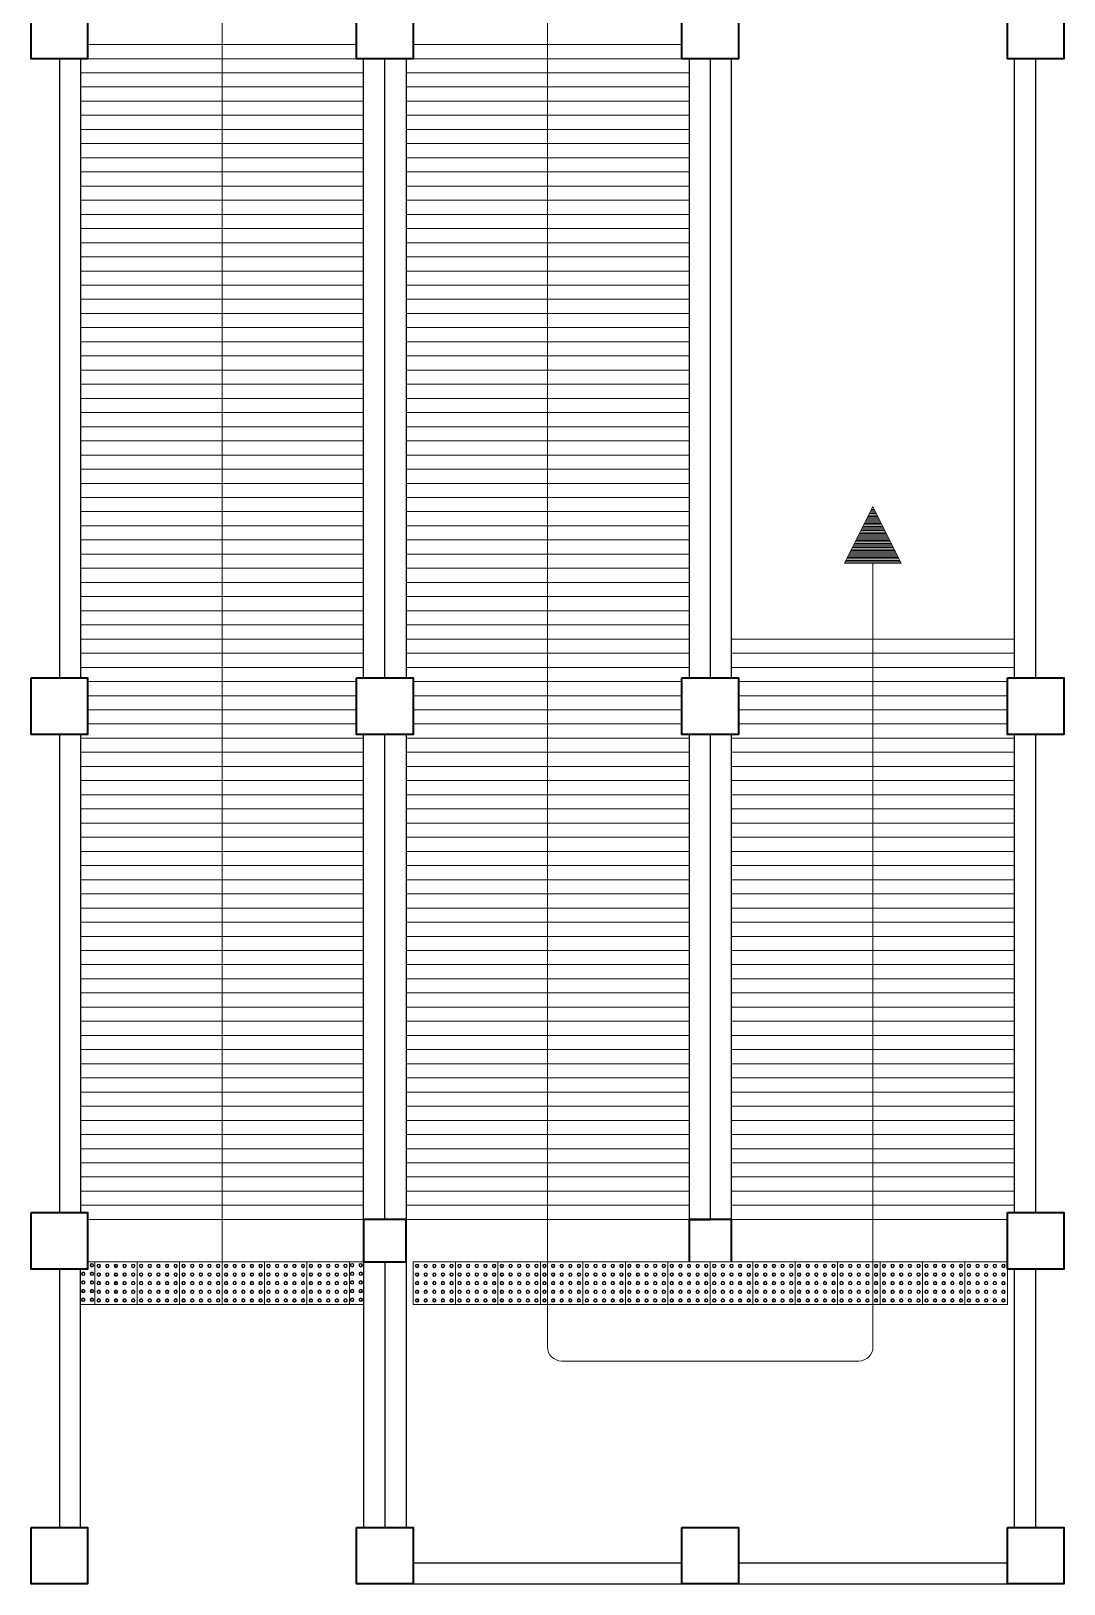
# Model space of a CAD drawing. Header units: millimetres. Extents: x 5 to 430, y 3 to 339.
# Drawn here: x 5.17 to 12.47, y 155.15 to 166.12 of the extents above; entities that cross this region are included whole.
import ezdxf

# ---------------------------------------------------------------- set-up
doc = ezdxf.new("R2010")
doc.units = ezdxf.units.MM
doc.header["$MEASUREMENT"] = 0

msp = doc.modelspace()

# ---------------------------------------------------------------- linework, layer by layer
at = {"color": 8, "lineweight": 9}
for p, q in [((6.52, 157.722), (6.52, 170.622)), ((8.82, 169.722), (8.82, 156.822)), ((5.57, 166.022), (7.47, 166.022)), ((7.87, 166.022), (9.77, 166.022)), ((5.52, 165.922), (7.52, 165.922)), ((7.82, 165.922), (9.82, 165.922)), ((5.52, 165.822), (7.52, 165.822)), ((7.82, 165.822), (9.82, 165.822)), ((5.52, 165.722), (7.52, 165.722)), ((7.82, 165.722), (9.82, 165.722)), ((5.52, 165.622), (7.52, 165.622)), ((7.82, 165.622), (9.82, 165.622)), ((5.52, 165.522), (7.52, 165.522)), ((7.82, 165.522), (9.82, 165.522)), ((5.52, 165.422), (7.52, 165.422)), ((5.52, 165.322), (7.52, 165.322)), ((7.82, 165.422), (9.82, 165.422)), ((7.82, 165.322), (9.82, 165.322)), ((5.52, 165.222), (7.52, 165.222)), ((7.82, 165.222), (9.82, 165.222)), ((5.52, 165.122), (7.52, 165.122)), ((7.82, 165.122), (9.82, 165.122)), ((5.52, 165.022), (7.52, 165.022)), ((7.82, 165.022), (9.82, 165.022)), ((5.52, 164.922), (7.52, 164.922)), ((7.82, 164.922), (9.82, 164.922)), ((5.52, 164.822), (7.52, 164.822)), ((7.82, 164.822), (9.82, 164.822)), ((5.52, 164.722), (7.52, 164.722)), ((7.82, 164.722), (9.82, 164.722)), ((5.52, 164.622), (7.52, 164.622)), ((7.82, 164.622), (9.82, 164.622)), ((5.52, 164.522), (7.52, 164.522)), ((7.82, 164.522), (9.82, 164.522)), ((5.52, 164.422), (7.52, 164.422)), ((7.82, 164.422), (9.82, 164.422)), ((5.52, 164.322), (7.52, 164.322)), ((5.52, 164.222), (7.52, 164.222)), ((7.82, 164.322), (9.82, 164.322)), ((7.82, 164.222), (9.82, 164.222)), ((5.52, 164.122), (7.52, 164.122)), ((7.82, 164.122), (9.82, 164.122)), ((5.52, 164.022), (7.52, 164.022)), ((7.82, 164.022), (9.82, 164.022)), ((5.52, 163.922), (7.52, 163.922)), ((7.82, 163.922), (9.82, 163.922)), ((5.52, 163.822), (7.52, 163.822)), ((7.82, 163.822), (9.82, 163.822)), ((5.52, 163.722), (7.52, 163.722)), ((7.82, 163.722), (9.82, 163.722)), ((5.52, 163.622), (7.52, 163.622)), ((7.82, 163.622), (9.82, 163.622)), ((5.52, 163.522), (7.52, 163.522)), ((7.82, 163.522), (9.82, 163.522)), ((5.52, 163.422), (7.52, 163.422)), ((7.82, 163.422), (9.82, 163.422)), ((5.52, 163.322), (7.52, 163.322)), ((7.82, 163.322), (9.82, 163.322)), ((5.52, 163.222), (7.52, 163.222)), ((5.52, 163.122), (7.52, 163.122)), ((7.82, 163.222), (9.82, 163.222)), ((7.82, 163.122), (9.82, 163.122)), ((5.52, 163.022), (7.52, 163.022)), ((7.82, 163.022), (9.82, 163.022)), ((5.52, 162.922), (7.52, 162.922)), ((7.82, 162.922), (9.82, 162.922)), ((5.52, 162.822), (7.52, 162.822)), ((7.82, 162.822), (9.82, 162.822)), ((5.52, 162.722), (7.52, 162.722)), ((7.82, 162.722), (9.82, 162.722)), ((11.12, 162.758), (10.92, 162.358)), ((11.085, 162.688), (11.12, 162.688)), ((11.09, 162.698), (11.12, 162.698)), ((11.095, 162.708), (11.12, 162.708)), ((11.1, 162.718), (11.12, 162.718)), ((11.105, 162.728), (11.12, 162.728)), ((11.11, 162.738), (11.12, 162.738)), ((11.115, 162.748), (11.12, 162.748)), ((11.12, 162.758), (11.32, 162.358)), ((11.12, 162.748), (11.125, 162.748)), ((11.12, 162.738), (11.13, 162.738)), ((11.12, 162.728), (11.135, 162.728)), ((11.12, 162.718), (11.14, 162.718)), ((11.12, 162.708), (11.145, 162.708)), ((11.12, 162.698), (11.15, 162.698)), ((11.12, 162.688), (11.155, 162.688)), ((5.52, 162.622), (7.52, 162.622)), ((7.82, 162.622), (9.82, 162.622)), ((11.03, 162.578), (11.12, 162.578)), ((11.035, 162.588), (11.12, 162.588)), ((11.04, 162.598), (11.12, 162.598)), ((11.045, 162.608), (11.12, 162.608)), ((11.05, 162.618), (11.12, 162.618)), ((11.055, 162.628), (11.12, 162.628)), ((11.06, 162.638), (11.12, 162.638)), ((11.065, 162.648), (11.12, 162.648)), ((11.07, 162.658), (11.12, 162.658)), ((11.075, 162.668), (11.12, 162.668)), ((11.08, 162.678), (11.12, 162.678)), ((11.12, 162.678), (11.16, 162.678)), ((11.12, 162.668), (11.165, 162.668)), ((11.12, 162.658), (11.17, 162.658)), ((11.12, 162.648), (11.175, 162.648)), ((11.12, 162.638), (11.18, 162.638)), ((11.12, 162.628), (11.185, 162.628)), ((11.12, 162.618), (11.19, 162.618)), ((11.12, 162.608), (11.195, 162.608)), ((11.12, 162.598), (11.2, 162.598)), ((11.12, 162.588), (11.205, 162.588)), ((11.12, 162.578), (11.21, 162.578)), ((5.52, 162.522), (7.52, 162.522)), ((7.82, 162.522), (9.82, 162.522)), ((10.975, 162.468), (11.12, 162.468)), ((10.98, 162.478), (11.12, 162.478)), ((10.985, 162.488), (11.12, 162.488)), ((10.99, 162.498), (11.12, 162.498)), ((10.995, 162.508), (11.12, 162.508)), ((11, 162.518), (11.12, 162.518)), ((11.005, 162.528), (11.12, 162.528)), ((11.01, 162.538), (11.12, 162.538)), ((11.015, 162.548), (11.12, 162.548)), ((11.02, 162.558), (11.12, 162.558)), ((11.025, 162.568), (11.12, 162.568)), ((11.12, 162.568), (11.215, 162.568)), ((11.12, 162.558), (11.22, 162.558)), ((11.12, 162.548), (11.225, 162.548)), ((11.12, 162.538), (11.23, 162.538)), ((11.12, 162.528), (11.235, 162.528)), ((11.12, 162.518), (11.24, 162.518)), ((11.12, 162.508), (11.245, 162.508)), ((11.12, 162.498), (11.25, 162.498)), ((11.12, 162.488), (11.255, 162.488)), ((11.12, 162.478), (11.26, 162.478)), ((11.12, 162.468), (11.265, 162.468)), ((5.52, 162.422), (7.52, 162.422)), ((7.82, 162.422), (9.82, 162.422)), ((11.12, 162.358), (10.92, 162.358)), ((11.12, 162.368), (10.925, 162.368)), ((11.12, 162.378), (10.93, 162.378)), ((10.935, 162.388), (11.12, 162.388)), ((10.94, 162.398), (11.12, 162.398)), ((10.945, 162.408), (11.12, 162.408)), ((10.95, 162.418), (11.12, 162.418)), ((10.955, 162.428), (11.12, 162.428)), ((10.96, 162.438), (11.12, 162.438)), ((10.965, 162.448), (11.12, 162.448)), ((10.965, 162.448), (11.12, 162.448)), ((10.97, 162.458), (11.12, 162.458)), ((11.12, 162.458), (11.27, 162.458)), ((11.12, 162.448), (11.275, 162.448)), ((11.12, 162.448), (11.275, 162.448)), ((11.12, 162.438), (11.28, 162.438)), ((11.12, 162.428), (11.285, 162.428)), ((11.12, 162.418), (11.29, 162.418)), ((11.12, 162.408), (11.295, 162.408)), ((11.12, 162.398), (11.3, 162.398)), ((11.12, 162.388), (11.305, 162.388)), ((11.12, 162.378), (11.31, 162.378)), ((11.12, 162.368), (11.315, 162.368)), ((11.12, 157.722), (11.12, 162.358)), ((11.12, 162.358), (11.32, 162.358)), ((5.52, 162.322), (7.52, 162.322)), ((7.82, 162.322), (9.82, 162.322)), ((5.52, 162.222), (7.52, 162.222)), ((7.82, 162.222), (9.82, 162.222)), ((5.52, 162.122), (7.52, 162.122)), ((7.82, 162.122), (9.82, 162.122)), ((5.52, 162.022), (7.52, 162.022)), ((5.52, 161.922), (7.52, 161.922)), ((7.82, 162.022), (9.82, 162.022)), ((7.82, 161.922), (9.82, 161.922)), ((5.52, 161.822), (7.52, 161.822)), ((7.82, 161.822), (9.82, 161.822)), ((10.12, 161.822), (12.12, 161.822)), ((5.52, 161.722), (7.52, 161.722)), ((7.82, 161.722), (9.82, 161.722)), ((10.12, 161.722), (12.12, 161.722)), ((5.52, 161.622), (7.52, 161.622)), ((7.82, 161.622), (9.82, 161.622)), ((10.12, 161.622), (12.12, 161.622)), ((5.57, 161.522), (7.47, 161.522)), ((7.87, 161.522), (9.77, 161.522)), ((10.17, 161.522), (12.07, 161.522)), ((5.57, 161.422), (7.47, 161.422)), ((7.87, 161.422), (9.77, 161.422)), ((10.17, 161.422), (12.07, 161.422)), ((5.57, 161.322), (7.47, 161.322)), ((7.87, 161.322), (9.77, 161.322)), ((10.17, 161.322), (12.07, 161.322)), ((5.57, 161.222), (7.47, 161.222)), ((7.87, 161.222), (9.77, 161.222)), ((10.17, 161.222), (12.07, 161.222)), ((5.52, 161.122), (7.52, 161.122)), ((7.82, 161.122), (9.82, 161.122)), ((10.12, 161.122), (12.12, 161.122)), ((5.52, 161.022), (7.52, 161.022)), ((7.82, 161.022), (9.82, 161.022)), ((10.12, 161.022), (12.12, 161.022)), ((5.52, 160.922), (7.52, 160.922)), ((5.52, 160.822), (7.52, 160.822)), ((7.82, 160.922), (9.82, 160.922)), ((7.82, 160.822), (9.82, 160.822)), ((10.12, 160.922), (12.12, 160.922)), ((10.12, 160.822), (12.12, 160.822)), ((5.52, 160.722), (7.52, 160.722)), ((7.82, 160.722), (9.82, 160.722)), ((10.12, 160.722), (12.12, 160.722)), ((5.52, 160.622), (7.52, 160.622)), ((7.82, 160.622), (9.82, 160.622)), ((10.12, 160.622), (12.12, 160.622)), ((5.52, 160.522), (7.52, 160.522)), ((7.82, 160.522), (9.82, 160.522)), ((10.12, 160.522), (12.12, 160.522)), ((5.52, 160.422), (7.52, 160.422)), ((7.82, 160.422), (9.82, 160.422)), ((10.12, 160.422), (12.12, 160.422)), ((5.52, 160.322), (7.52, 160.322)), ((7.82, 160.322), (9.82, 160.322)), ((10.12, 160.322), (12.12, 160.322)), ((5.52, 160.222), (7.52, 160.222)), ((7.82, 160.222), (9.82, 160.222)), ((10.12, 160.222), (12.12, 160.222)), ((5.52, 160.122), (7.52, 160.122)), ((7.82, 160.122), (9.82, 160.122)), ((10.12, 160.122), (12.12, 160.122)), ((5.52, 160.022), (7.52, 160.022)), ((7.82, 160.022), (9.82, 160.022)), ((10.12, 160.022), (12.12, 160.022)), ((5.52, 159.922), (7.52, 159.922)), ((7.82, 159.922), (9.82, 159.922)), ((10.12, 159.922), (12.12, 159.922)), ((5.52, 159.822), (7.52, 159.822)), ((5.52, 159.722), (7.52, 159.722)), ((7.82, 159.822), (9.82, 159.822)), ((7.82, 159.722), (9.82, 159.722)), ((10.12, 159.822), (12.12, 159.822)), ((10.12, 159.722), (12.12, 159.722)), ((5.52, 159.622), (7.52, 159.622)), ((7.82, 159.622), (9.82, 159.622)), ((10.12, 159.622), (12.12, 159.622)), ((5.52, 159.522), (7.52, 159.522)), ((7.82, 159.522), (9.82, 159.522)), ((10.12, 159.522), (12.12, 159.522)), ((5.52, 159.422), (7.52, 159.422)), ((7.82, 159.422), (9.82, 159.422)), ((10.12, 159.422), (12.12, 159.422)), ((5.52, 159.322), (7.52, 159.322)), ((7.82, 159.322), (9.82, 159.322)), ((10.12, 159.322), (12.12, 159.322)), ((5.52, 159.222), (7.52, 159.222)), ((7.82, 159.222), (9.82, 159.222)), ((10.12, 159.222), (12.12, 159.222)), ((5.52, 159.122), (7.52, 159.122)), ((7.82, 159.122), (9.82, 159.122)), ((10.12, 159.122), (12.12, 159.122)), ((5.52, 159.022), (7.52, 159.022)), ((7.82, 159.022), (9.82, 159.022)), ((10.12, 159.022), (12.12, 159.022)), ((5.52, 158.922), (7.52, 158.922)), ((7.82, 158.922), (9.82, 158.922)), ((10.12, 158.922), (12.12, 158.922)), ((5.52, 158.822), (7.52, 158.822)), ((7.82, 158.822), (9.82, 158.822)), ((10.12, 158.822), (12.12, 158.822)), ((5.52, 158.722), (7.52, 158.722)), ((7.82, 158.722), (9.82, 158.722)), ((10.12, 158.722), (12.12, 158.722)), ((5.52, 158.622), (7.52, 158.622)), ((5.52, 158.522), (7.52, 158.522)), ((7.82, 158.622), (9.82, 158.622)), ((7.82, 158.522), (9.82, 158.522)), ((10.12, 158.622), (12.12, 158.622)), ((10.12, 158.522), (12.12, 158.522)), ((5.52, 158.422), (7.52, 158.422)), ((7.82, 158.422), (9.82, 158.422)), ((10.12, 158.422), (12.12, 158.422)), ((5.52, 158.322), (7.52, 158.322)), ((7.82, 158.322), (9.82, 158.322)), ((10.12, 158.322), (12.12, 158.322)), ((5.52, 158.222), (7.52, 158.222)), ((7.82, 158.222), (9.82, 158.222)), ((10.12, 158.222), (12.12, 158.222)), ((5.52, 158.122), (7.52, 158.122)), ((7.82, 158.122), (9.82, 158.122)), ((10.12, 158.122), (12.12, 158.122)), ((5.52, 158.022), (7.52, 158.022)), ((7.82, 158.022), (9.82, 158.022)), ((10.12, 158.022), (12.12, 158.022)), ((5.52, 157.922), (7.52, 157.922)), ((7.82, 157.922), (9.82, 157.922)), ((10.12, 157.922), (12.12, 157.922)), ((5.52, 157.822), (7.52, 157.822)), ((7.82, 157.822), (9.82, 157.822)), ((10.12, 157.822), (12.12, 157.822)), ((5.57, 157.722), (7.52, 157.722)), ((6.52, 157.722), (6.52, 157.422)), ((7.82, 157.722), (9.82, 157.722)), ((10.12, 157.722), (12.07, 157.722)), ((11.12, 156.822), (11.12, 157.722)), ((5.62, 157.422), (5.57, 157.422)), ((5.92, 157.422), (5.62, 157.422)), ((5.62, 157.422), (5.62, 157.122)), ((5.92, 157.122), (5.92, 157.422)), ((6.22, 157.422), (5.92, 157.422)), ((6.22, 157.122), (6.22, 157.422)), ((6.52, 157.422), (6.22, 157.422)), ((6.52, 157.122), (6.52, 157.422)), ((6.82, 157.422), (6.52, 157.422)), ((6.82, 157.122), (6.82, 157.422)), ((7.12, 157.422), (6.82, 157.422)), ((7.12, 157.122), (7.12, 157.422)), ((7.42, 157.422), (7.12, 157.422)), ((7.42, 157.122), (7.42, 157.422)), ((7.42, 157.422), (7.52, 157.422)), ((8.17, 157.422), (7.87, 157.422)), ((7.87, 157.422), (7.87, 157.122)), ((8.47, 157.422), (8.17, 157.422)), ((8.17, 157.422), (8.17, 157.122)), ((8.77, 157.422), (8.47, 157.422)), ((8.47, 157.422), (8.47, 157.122)), ((9.07, 157.422), (8.77, 157.422)), ((8.77, 157.422), (8.77, 157.122)), ((9.37, 157.422), (9.07, 157.422)), ((9.07, 157.422), (9.07, 157.122)), ((9.67, 157.422), (9.37, 157.422)), ((9.37, 157.422), (9.37, 157.122)), ((9.97, 157.422), (9.67, 157.422)), ((9.67, 157.422), (9.67, 157.122)), ((9.82, 157.422), (10.12, 157.422)), ((9.82, 157.422), (10.12, 157.422)), ((9.82, 157.422), (10.12, 157.422)), ((10.27, 157.422), (9.97, 157.422)), ((9.97, 157.422), (9.97, 157.122)), ((10.57, 157.422), (10.27, 157.422)), ((10.27, 157.422), (10.27, 157.122)), ((10.57, 157.122), (10.57, 157.422)), ((10.87, 157.422), (10.57, 157.422)), ((10.87, 157.122), (10.87, 157.422)), ((11.17, 157.422), (10.87, 157.422)), ((11.17, 157.122), (11.17, 157.422)), ((11.47, 157.422), (11.17, 157.422)), ((11.47, 157.122), (11.47, 157.422)), ((11.77, 157.422), (11.47, 157.422)), ((11.77, 157.122), (11.77, 157.422)), ((12.07, 157.422), (11.77, 157.422)), ((12.07, 157.122), (12.07, 157.422)), ((5.62, 157.122), (5.52, 157.122)), ((5.62, 157.122), (5.92, 157.122)), ((5.92, 157.122), (6.22, 157.122)), ((6.22, 157.122), (6.52, 157.122)), ((6.52, 157.122), (6.82, 157.122)), ((6.82, 157.122), (7.12, 157.122)), ((7.12, 157.122), (7.42, 157.122)), ((7.42, 157.122), (7.52, 157.122)), ((7.87, 157.122), (8.17, 157.122)), ((8.17, 157.122), (8.47, 157.122)), ((8.47, 157.122), (8.77, 157.122)), ((8.77, 157.122), (9.07, 157.122)), ((9.07, 157.122), (9.37, 157.122)), ((9.37, 157.122), (9.67, 157.122)), ((9.67, 157.122), (9.97, 157.122)), ((9.97, 157.122), (10.27, 157.122)), ((10.27, 157.122), (10.57, 157.122)), ((10.57, 157.122), (10.87, 157.122)), ((10.87, 157.122), (11.17, 157.122)), ((11.17, 157.122), (11.47, 157.122)), ((11.47, 157.122), (11.77, 157.122)), ((11.77, 157.122), (12.07, 157.122)), ((8.92, 156.722), (11.02, 156.722))]:
    msp.add_line(p, q, dxfattribs=at)
at = {"color": 8, "lineweight": 25}
for p, q in [((5.37, 165.922), (5.37, 161.547)), ((5.52, 165.922), (5.52, 161.547)), ((7.52, 161.547), (7.52, 165.922)), ((7.67, 161.547), (7.67, 165.922)), ((7.82, 165.922), (7.82, 161.547)), ((9.82, 165.922), (9.82, 161.547)), ((9.97, 165.922), (9.97, 161.547)), ((10.12, 161.547), (10.12, 165.922)), ((12.12, 161.547), (12.12, 165.922)), ((12.27, 161.547), (12.27, 165.922)), ((5.37, 163.572), (5.37, 161.547)), ((9.97, 163.572), (9.97, 161.547)), ((5.37, 161.147), (5.37, 157.772)), ((5.52, 161.147), (5.52, 157.772)), ((7.52, 157.722), (7.52, 161.147)), ((7.67, 157.722), (7.67, 161.147)), ((7.82, 161.147), (7.82, 157.722)), ((9.82, 161.147), (9.82, 157.722)), ((9.97, 161.147), (9.97, 157.722)), ((10.12, 157.722), (10.12, 161.147)), ((12.12, 157.772), (12.12, 161.147)), ((12.27, 157.772), (12.27, 161.147)), ((7.52, 157.722), (7.52, 155.547)), ((7.82, 157.722), (7.82, 155.547)), ((7.67, 157.422), (7.67, 155.547)), ((5.37, 157.372), (5.37, 155.547)), ((5.52, 155.547), (5.52, 157.372)), ((12.12, 155.547), (12.12, 157.372)), ((12.27, 155.547), (12.27, 157.372)), ((7.87, 155.297), (9.77, 155.297)), ((10.17, 155.297), (12.07, 155.297)), ((7.87, 155.147), (12.07, 155.147))]:
    msp.add_line(p, q, dxfattribs=at)
at = {"color": 8, "lineweight": -2}
for p, q in [((7.67, 161.547), (7.67, 163.572)), ((12.27, 161.547), (12.27, 163.572))]:
    msp.add_line(p, q, dxfattribs=at)
at = {"color": 8, "lineweight": 35}
for p, q in [((7.82, 157.722), (7.52, 157.722)), ((7.52, 157.722), (7.52, 157.422)), ((7.52, 157.722), (7.52, 157.422)), ((7.82, 157.722), (7.52, 157.722)), ((7.52, 157.722), (7.52, 157.422)), ((7.82, 157.422), (7.82, 157.722)), ((7.82, 157.422), (7.82, 157.722)), ((7.82, 157.422), (7.82, 157.722)), ((10.12, 157.722), (9.82, 157.722)), ((9.82, 157.722), (9.82, 157.422)), ((9.82, 157.722), (9.97, 157.722)), ((9.82, 157.722), (9.82, 157.422)), ((10.12, 157.722), (9.82, 157.722)), ((9.82, 157.722), (9.82, 157.422)), ((10.12, 157.422), (10.12, 157.722)), ((10.12, 157.422), (10.12, 157.722)), ((10.12, 157.422), (10.12, 157.722)), ((7.52, 157.422), (7.82, 157.422)), ((7.52, 157.422), (7.82, 157.422))]:
    msp.add_line(p, q, dxfattribs=at)
for points in [[(5.17, 166.322), (5.57, 166.322), (5.57, 165.922), (5.17, 165.922)], [(7.47, 166.322), (7.87, 166.322), (7.87, 165.922), (7.47, 165.922)], [(9.77, 166.322), (10.17, 166.322), (10.17, 165.922), (9.77, 165.922)], [(12.07, 166.322), (12.47, 166.322), (12.47, 165.922), (12.07, 165.922)], [(5.17, 161.547), (5.57, 161.547), (5.57, 161.147), (5.17, 161.147)], [(7.47, 161.547), (7.87, 161.547), (7.87, 161.147), (7.47, 161.147)], [(9.77, 161.547), (10.17, 161.547), (10.17, 161.147), (9.77, 161.147)], [(12.07, 161.547), (12.47, 161.547), (12.47, 161.147), (12.07, 161.147)], [(5.17, 157.772), (5.57, 157.772), (5.57, 157.372), (5.17, 157.372)], [(12.07, 157.772), (12.47, 157.772), (12.47, 157.372), (12.07, 157.372)], [(5.17, 155.547), (5.57, 155.547), (5.57, 155.147), (5.17, 155.147)], [(7.47, 155.547), (7.87, 155.547), (7.87, 155.147), (7.47, 155.147)], [(9.77, 155.547), (10.17, 155.547), (10.17, 155.147), (9.77, 155.147)], [(12.07, 155.547), (12.47, 155.547), (12.47, 155.147), (12.07, 155.147)]]:
    msp.add_lwpolyline(points, close=True, dxfattribs=at)
at = {"color": 8, "lineweight": 9}
for centre, radius in [((5.539, 157.338), 0.013), ((5.539, 157.338), 0.009), ((5.6, 157.399), 0.013), ((5.6, 157.338), 0.013), ((5.6, 157.399), 0.009), ((5.6, 157.338), 0.009), ((5.648, 157.394), 0.013), ((5.648, 157.333), 0.013), ((5.648, 157.394), 0.009), ((5.648, 157.333), 0.009), ((5.709, 157.394), 0.013), ((5.709, 157.333), 0.013), ((5.709, 157.394), 0.009), ((5.709, 157.333), 0.009), ((5.77, 157.394), 0.013), ((5.77, 157.333), 0.013), ((5.831, 157.394), 0.013), ((5.831, 157.333), 0.013), ((5.831, 157.394), 0.009), ((5.831, 157.333), 0.009), ((5.892, 157.394), 0.013), ((5.892, 157.333), 0.013), ((5.892, 157.394), 0.009), ((5.892, 157.333), 0.009), ((5.948, 157.394), 0.013), ((5.948, 157.333), 0.013), ((5.948, 157.394), 0.009), ((5.948, 157.333), 0.009), ((6.009, 157.394), 0.013), ((6.009, 157.333), 0.013), ((6.009, 157.394), 0.009), ((6.009, 157.333), 0.009), ((6.07, 157.394), 0.013), ((6.07, 157.333), 0.013), ((6.07, 157.394), 0.009), ((6.07, 157.333), 0.009), ((6.131, 157.394), 0.013), ((6.131, 157.333), 0.013), ((6.131, 157.394), 0.009), ((6.131, 157.333), 0.009), ((6.192, 157.394), 0.013), ((6.192, 157.333), 0.013), ((6.192, 157.394), 0.009), ((6.192, 157.333), 0.009), ((6.248, 157.394), 0.013), ((6.248, 157.333), 0.013), ((6.248, 157.394), 0.009), ((6.248, 157.333), 0.009), ((6.309, 157.394), 0.013), ((6.309, 157.333), 0.013), ((6.309, 157.394), 0.009), ((6.309, 157.333), 0.009), ((6.37, 157.394), 0.013), ((6.37, 157.333), 0.013), ((6.37, 157.394), 0.009), ((6.37, 157.333), 0.009), ((6.431, 157.394), 0.013), ((6.431, 157.333), 0.013), ((6.431, 157.394), 0.009), ((6.431, 157.333), 0.009), ((6.492, 157.394), 0.013), ((6.492, 157.333), 0.013), ((6.492, 157.394), 0.009), ((6.492, 157.333), 0.009), ((6.548, 157.394), 0.013), ((6.548, 157.333), 0.013), ((6.548, 157.394), 0.009), ((6.548, 157.333), 0.009), ((6.609, 157.394), 0.013), ((6.609, 157.333), 0.013), ((6.609, 157.394), 0.009), ((6.609, 157.333), 0.009), ((6.67, 157.394), 0.013), ((6.67, 157.333), 0.013), ((6.67, 157.394), 0.009), ((6.67, 157.333), 0.009), ((6.731, 157.394), 0.013), ((6.731, 157.333), 0.013), ((6.731, 157.394), 0.009), ((6.731, 157.333), 0.009), ((6.792, 157.394), 0.013), ((6.792, 157.333), 0.013), ((6.792, 157.394), 0.009), ((6.792, 157.333), 0.009), ((6.848, 157.394), 0.013), ((6.848, 157.333), 0.013), ((6.848, 157.394), 0.009), ((6.848, 157.333), 0.009), ((6.909, 157.394), 0.013), ((6.909, 157.333), 0.013), ((6.909, 157.394), 0.009), ((6.909, 157.333), 0.009), ((6.97, 157.394), 0.013), ((6.97, 157.333), 0.013), ((6.97, 157.394), 0.009), ((6.97, 157.333), 0.009), ((7.031, 157.394), 0.013), ((7.031, 157.333), 0.013), ((7.031, 157.394), 0.009), ((7.031, 157.333), 0.009), ((7.092, 157.394), 0.013), ((7.092, 157.333), 0.013), ((7.092, 157.394), 0.009), ((7.092, 157.333), 0.009), ((7.148, 157.394), 0.013), ((7.148, 157.333), 0.013), ((7.148, 157.394), 0.009), ((7.148, 157.333), 0.009), ((7.209, 157.394), 0.013), ((7.209, 157.333), 0.013), ((7.209, 157.394), 0.009), ((7.209, 157.333), 0.009), ((7.27, 157.394), 0.013), ((7.27, 157.333), 0.013), ((7.27, 157.394), 0.009), ((7.27, 157.333), 0.009), ((7.331, 157.394), 0.013), ((7.331, 157.333), 0.013), ((7.331, 157.394), 0.009), ((7.331, 157.333), 0.009), ((7.392, 157.394), 0.013), ((7.392, 157.333), 0.013), ((7.392, 157.394), 0.009), ((7.392, 157.333), 0.009), ((7.439, 157.399), 0.013), ((7.439, 157.338), 0.013), ((7.439, 157.399), 0.009), ((7.439, 157.338), 0.009), ((7.5, 157.399), 0.013), ((7.5, 157.338), 0.013), ((7.5, 157.399), 0.009), ((7.5, 157.338), 0.009), ((7.898, 157.394), 0.013), ((7.898, 157.333), 0.013), ((7.898, 157.394), 0.009), ((7.898, 157.333), 0.009), ((7.959, 157.394), 0.013), ((7.959, 157.333), 0.013), ((7.959, 157.394), 0.009), ((7.959, 157.333), 0.009), ((8.02, 157.394), 0.013), ((8.02, 157.333), 0.013), ((8.02, 157.394), 0.009), ((8.02, 157.333), 0.009), ((8.081, 157.394), 0.013), ((8.081, 157.333), 0.013), ((8.081, 157.394), 0.009), ((8.081, 157.333), 0.009), ((8.142, 157.394), 0.013), ((8.142, 157.333), 0.013), ((8.142, 157.394), 0.009), ((8.142, 157.333), 0.009), ((8.198, 157.394), 0.013), ((8.198, 157.333), 0.013), ((8.198, 157.394), 0.009), ((8.198, 157.333), 0.009), ((8.259, 157.394), 0.013), ((8.259, 157.333), 0.013), ((8.259, 157.394), 0.009), ((8.259, 157.333), 0.009), ((8.32, 157.394), 0.013), ((8.32, 157.333), 0.013), ((8.32, 157.394), 0.009), ((8.32, 157.333), 0.009), ((8.381, 157.394), 0.013), ((8.381, 157.333), 0.013), ((8.381, 157.394), 0.009), ((8.381, 157.333), 0.009), ((8.442, 157.394), 0.013), ((8.442, 157.333), 0.013), ((8.442, 157.394), 0.009), ((8.442, 157.333), 0.009), ((8.498, 157.394), 0.013), ((8.498, 157.333), 0.013), ((8.498, 157.394), 0.009), ((8.498, 157.333), 0.009), ((8.559, 157.394), 0.013), ((8.559, 157.333), 0.013), ((8.559, 157.394), 0.009), ((8.559, 157.333), 0.009), ((8.62, 157.394), 0.013), ((8.62, 157.333), 0.013), ((8.62, 157.394), 0.009), ((8.62, 157.333), 0.009), ((8.681, 157.394), 0.013), ((8.681, 157.333), 0.013), ((8.681, 157.394), 0.009), ((8.681, 157.333), 0.009), ((8.742, 157.394), 0.013), ((8.742, 157.333), 0.013), ((8.742, 157.394), 0.009), ((8.742, 157.333), 0.009), ((8.798, 157.394), 0.013), ((8.798, 157.333), 0.013), ((8.798, 157.394), 0.009), ((8.798, 157.333), 0.009), ((8.859, 157.394), 0.013), ((8.859, 157.333), 0.013), ((8.859, 157.394), 0.009), ((8.859, 157.333), 0.009), ((8.92, 157.394), 0.013), ((8.92, 157.333), 0.013), ((8.92, 157.394), 0.009), ((8.92, 157.333), 0.009), ((8.981, 157.394), 0.013), ((8.981, 157.333), 0.013), ((8.981, 157.394), 0.009), ((8.981, 157.333), 0.009), ((9.042, 157.394), 0.013), ((9.042, 157.333), 0.013), ((9.042, 157.394), 0.009), ((9.042, 157.333), 0.009), ((9.098, 157.394), 0.013), ((9.098, 157.333), 0.013), ((9.098, 157.394), 0.009), ((9.098, 157.333), 0.009), ((9.159, 157.394), 0.013), ((9.159, 157.333), 0.013), ((9.159, 157.394), 0.009), ((9.159, 157.333), 0.009), ((9.22, 157.394), 0.013), ((9.22, 157.333), 0.013), ((9.22, 157.394), 0.009), ((9.22, 157.333), 0.009), ((9.281, 157.394), 0.013), ((9.281, 157.333), 0.013), ((9.281, 157.394), 0.009), ((9.281, 157.333), 0.009), ((9.342, 157.394), 0.013), ((9.342, 157.333), 0.013), ((9.342, 157.394), 0.009), ((9.342, 157.333), 0.009), ((9.398, 157.394), 0.013), ((9.398, 157.333), 0.013), ((9.398, 157.394), 0.009), ((9.398, 157.333), 0.009), ((9.459, 157.394), 0.013), ((9.459, 157.333), 0.013), ((9.459, 157.394), 0.009), ((9.459, 157.333), 0.009), ((9.52, 157.394), 0.013), ((9.52, 157.333), 0.013), ((9.52, 157.394), 0.009), ((9.52, 157.333), 0.009), ((9.581, 157.394), 0.013), ((9.581, 157.333), 0.013), ((9.581, 157.394), 0.009), ((9.581, 157.333), 0.009), ((9.642, 157.394), 0.013), ((9.642, 157.333), 0.013), ((9.642, 157.394), 0.009), ((9.642, 157.333), 0.009), ((9.698, 157.394), 0.013), ((9.698, 157.333), 0.013), ((9.698, 157.394), 0.009), ((9.698, 157.333), 0.009), ((9.759, 157.394), 0.013), ((9.759, 157.333), 0.013), ((9.759, 157.394), 0.009), ((9.759, 157.333), 0.009), ((9.82, 157.394), 0.013), ((9.82, 157.333), 0.013), ((9.82, 157.394), 0.009), ((9.82, 157.333), 0.009), ((9.881, 157.394), 0.013), ((9.881, 157.333), 0.013), ((9.881, 157.394), 0.009), ((9.881, 157.333), 0.009), ((9.942, 157.394), 0.013), ((9.942, 157.333), 0.013), ((9.942, 157.394), 0.009), ((9.942, 157.333), 0.009), ((9.998, 157.394), 0.013), ((9.998, 157.333), 0.013), ((9.998, 157.394), 0.009), ((9.998, 157.333), 0.009), ((10.059, 157.394), 0.013), ((10.059, 157.333), 0.013), ((10.059, 157.394), 0.009), ((10.059, 157.333), 0.009), ((10.12, 157.394), 0.013), ((10.12, 157.333), 0.013), ((10.12, 157.394), 0.009), ((10.12, 157.333), 0.009), ((10.181, 157.394), 0.013), ((10.181, 157.333), 0.013), ((10.181, 157.394), 0.009), ((10.181, 157.333), 0.009), ((10.242, 157.394), 0.013), ((10.242, 157.333), 0.013), ((10.242, 157.394), 0.009), ((10.242, 157.333), 0.009), ((10.298, 157.394), 0.013), ((10.298, 157.333), 0.013), ((10.298, 157.394), 0.009), ((10.298, 157.333), 0.009), ((10.359, 157.394), 0.013), ((10.359, 157.333), 0.013), ((10.359, 157.394), 0.009), ((10.359, 157.333), 0.009), ((10.42, 157.394), 0.013), ((10.42, 157.333), 0.013), ((10.42, 157.394), 0.009), ((10.42, 157.333), 0.009), ((10.481, 157.394), 0.013), ((10.481, 157.333), 0.013), ((10.481, 157.394), 0.009), ((10.481, 157.333), 0.009), ((10.542, 157.394), 0.013), ((10.542, 157.333), 0.013), ((10.542, 157.394), 0.009), ((10.542, 157.333), 0.009), ((10.598, 157.394), 0.013), ((10.598, 157.333), 0.013), ((10.598, 157.394), 0.009), ((10.598, 157.333), 0.009), ((10.659, 157.394), 0.013), ((10.659, 157.333), 0.013), ((10.659, 157.394), 0.009), ((10.659, 157.333), 0.009), ((10.72, 157.394), 0.013), ((10.72, 157.333), 0.013), ((10.72, 157.394), 0.009), ((10.72, 157.333), 0.009), ((10.781, 157.394), 0.013), ((10.781, 157.333), 0.013), ((10.781, 157.394), 0.009), ((10.781, 157.333), 0.009), ((10.842, 157.394), 0.013), ((10.842, 157.333), 0.013), ((10.842, 157.394), 0.009), ((10.842, 157.333), 0.009), ((10.898, 157.394), 0.013), ((10.898, 157.333), 0.013), ((10.898, 157.394), 0.009), ((10.898, 157.333), 0.009), ((10.959, 157.394), 0.013), ((10.959, 157.333), 0.013), ((10.959, 157.394), 0.009), ((10.959, 157.333), 0.009), ((11.02, 157.394), 0.013), ((11.02, 157.333), 0.013), ((11.02, 157.394), 0.009), ((11.02, 157.333), 0.009), ((11.081, 157.394), 0.013), ((11.081, 157.333), 0.013), ((11.081, 157.394), 0.009), ((11.081, 157.333), 0.009), ((11.142, 157.394), 0.013), ((11.142, 157.333), 0.013), ((11.142, 157.394), 0.009), ((11.142, 157.333), 0.009), ((11.198, 157.394), 0.013), ((11.198, 157.333), 0.013), ((11.198, 157.394), 0.009), ((11.198, 157.333), 0.009), ((11.259, 157.394), 0.013), ((11.259, 157.333), 0.013), ((11.259, 157.394), 0.009), ((11.259, 157.333), 0.009), ((11.32, 157.394), 0.013), ((11.32, 157.333), 0.013), ((11.32, 157.394), 0.009), ((11.32, 157.333), 0.009), ((11.381, 157.394), 0.013), ((11.381, 157.333), 0.013), ((11.381, 157.394), 0.009), ((11.381, 157.333), 0.009), ((11.442, 157.394), 0.013), ((11.442, 157.333), 0.013), ((11.442, 157.394), 0.009), ((11.442, 157.333), 0.009), ((11.498, 157.394), 0.013), ((11.498, 157.333), 0.013), ((11.498, 157.394), 0.009), ((11.498, 157.333), 0.009), ((11.559, 157.394), 0.013), ((11.559, 157.333), 0.013), ((11.559, 157.394), 0.009), ((11.559, 157.333), 0.009), ((11.62, 157.394), 0.013), ((11.62, 157.333), 0.013), ((11.62, 157.394), 0.009), ((11.62, 157.333), 0.009), ((11.681, 157.394), 0.013), ((11.681, 157.333), 0.013), ((11.681, 157.394), 0.009), ((11.681, 157.333), 0.009), ((11.742, 157.394), 0.013), ((11.742, 157.333), 0.013), ((11.742, 157.394), 0.009), ((11.742, 157.333), 0.009), ((11.798, 157.394), 0.013), ((11.798, 157.333), 0.013), ((11.798, 157.394), 0.009), ((11.798, 157.333), 0.009), ((11.859, 157.394), 0.013), ((11.859, 157.333), 0.013), ((11.859, 157.394), 0.009), ((11.859, 157.333), 0.009), ((11.92, 157.394), 0.013), ((11.92, 157.333), 0.013), ((11.92, 157.394), 0.009), ((11.92, 157.333), 0.009), ((11.981, 157.394), 0.013), ((11.981, 157.333), 0.013), ((11.981, 157.394), 0.009), ((11.981, 157.333), 0.009), ((12.042, 157.394), 0.013), ((12.042, 157.333), 0.013), ((12.042, 157.394), 0.009), ((12.042, 157.333), 0.009), ((5.539, 157.277), 0.013), ((5.539, 157.216), 0.013), ((5.539, 157.277), 0.009), ((5.539, 157.216), 0.009), ((5.6, 157.277), 0.013), ((5.6, 157.216), 0.013), ((5.6, 157.277), 0.009), ((5.6, 157.216), 0.009), ((5.648, 157.272), 0.013), ((5.648, 157.211), 0.013), ((5.648, 157.272), 0.009), ((5.648, 157.211), 0.009), ((5.709, 157.272), 0.013), ((5.709, 157.211), 0.013), ((5.709, 157.272), 0.009), ((5.709, 157.211), 0.009), ((5.77, 157.272), 0.013), ((5.77, 157.211), 0.013), ((5.831, 157.272), 0.013), ((5.831, 157.211), 0.013), ((5.831, 157.272), 0.009), ((5.831, 157.211), 0.009), ((5.892, 157.272), 0.013), ((5.892, 157.211), 0.013), ((5.892, 157.272), 0.009), ((5.892, 157.211), 0.009), ((5.948, 157.272), 0.013), ((5.948, 157.211), 0.013), ((5.948, 157.272), 0.009), ((5.948, 157.211), 0.009), ((6.009, 157.272), 0.013), ((6.009, 157.211), 0.013), ((6.009, 157.272), 0.009), ((6.009, 157.211), 0.009), ((6.07, 157.272), 0.013), ((6.07, 157.211), 0.013), ((6.07, 157.272), 0.009), ((6.07, 157.211), 0.009), ((6.131, 157.272), 0.013), ((6.131, 157.211), 0.013), ((6.131, 157.272), 0.009), ((6.131, 157.211), 0.009), ((6.192, 157.272), 0.013), ((6.192, 157.211), 0.013), ((6.192, 157.272), 0.009), ((6.192, 157.211), 0.009), ((6.248, 157.272), 0.013), ((6.248, 157.211), 0.013), ((6.248, 157.272), 0.009), ((6.248, 157.211), 0.009), ((6.309, 157.272), 0.013), ((6.309, 157.211), 0.013), ((6.309, 157.272), 0.009), ((6.309, 157.211), 0.009), ((6.37, 157.272), 0.013), ((6.37, 157.211), 0.013), ((6.37, 157.272), 0.009), ((6.37, 157.211), 0.009), ((6.431, 157.272), 0.013), ((6.431, 157.211), 0.013), ((6.431, 157.272), 0.009), ((6.431, 157.211), 0.009), ((6.492, 157.272), 0.013), ((6.492, 157.211), 0.013), ((6.492, 157.272), 0.009), ((6.492, 157.211), 0.009), ((6.548, 157.272), 0.013), ((6.548, 157.211), 0.013), ((6.548, 157.272), 0.009), ((6.548, 157.211), 0.009), ((6.609, 157.272), 0.013), ((6.609, 157.211), 0.013), ((6.609, 157.272), 0.009), ((6.609, 157.211), 0.009), ((6.67, 157.272), 0.013), ((6.67, 157.211), 0.013), ((6.67, 157.272), 0.009), ((6.67, 157.211), 0.009), ((6.731, 157.272), 0.013), ((6.731, 157.211), 0.013), ((6.731, 157.272), 0.009), ((6.731, 157.211), 0.009), ((6.792, 157.272), 0.013), ((6.792, 157.211), 0.013), ((6.792, 157.272), 0.009), ((6.792, 157.211), 0.009), ((6.848, 157.272), 0.013), ((6.848, 157.211), 0.013), ((6.848, 157.272), 0.009), ((6.848, 157.211), 0.009), ((6.909, 157.272), 0.013), ((6.909, 157.211), 0.013), ((6.909, 157.272), 0.009), ((6.909, 157.211), 0.009), ((6.97, 157.272), 0.013), ((6.97, 157.211), 0.013), ((6.97, 157.272), 0.009), ((6.97, 157.211), 0.009), ((7.031, 157.272), 0.013), ((7.031, 157.211), 0.013), ((7.031, 157.272), 0.009), ((7.031, 157.211), 0.009), ((7.092, 157.272), 0.013), ((7.092, 157.211), 0.013), ((7.092, 157.272), 0.009), ((7.092, 157.211), 0.009), ((7.148, 157.272), 0.013), ((7.148, 157.211), 0.013), ((7.148, 157.272), 0.009), ((7.148, 157.211), 0.009), ((7.209, 157.272), 0.013), ((7.209, 157.211), 0.013), ((7.209, 157.272), 0.009), ((7.209, 157.211), 0.009), ((7.27, 157.272), 0.013), ((7.27, 157.211), 0.013), ((7.27, 157.272), 0.009), ((7.27, 157.211), 0.009), ((7.331, 157.272), 0.013), ((7.331, 157.211), 0.013), ((7.331, 157.272), 0.009), ((7.331, 157.211), 0.009), ((7.392, 157.272), 0.013), ((7.392, 157.211), 0.013), ((7.392, 157.272), 0.009), ((7.392, 157.211), 0.009), ((7.439, 157.277), 0.013), ((7.439, 157.216), 0.013), ((7.439, 157.277), 0.009), ((7.439, 157.216), 0.009), ((7.5, 157.277), 0.013), ((7.5, 157.216), 0.013), ((7.5, 157.277), 0.009), ((7.5, 157.216), 0.009), ((7.898, 157.272), 0.013), ((7.898, 157.211), 0.013), ((7.898, 157.272), 0.009), ((7.898, 157.211), 0.009), ((7.959, 157.272), 0.013), ((7.959, 157.211), 0.013), ((7.959, 157.272), 0.009), ((7.959, 157.211), 0.009), ((8.02, 157.272), 0.013), ((8.02, 157.211), 0.013), ((8.02, 157.272), 0.009), ((8.02, 157.211), 0.009), ((8.081, 157.272), 0.013), ((8.081, 157.211), 0.013), ((8.081, 157.272), 0.009), ((8.081, 157.211), 0.009), ((8.142, 157.272), 0.013), ((8.142, 157.211), 0.013), ((8.142, 157.272), 0.009), ((8.142, 157.211), 0.009), ((8.198, 157.272), 0.013), ((8.198, 157.211), 0.013), ((8.198, 157.272), 0.009), ((8.198, 157.211), 0.009), ((8.259, 157.272), 0.013), ((8.259, 157.211), 0.013), ((8.259, 157.272), 0.009), ((8.259, 157.211), 0.009), ((8.32, 157.272), 0.013), ((8.32, 157.211), 0.013), ((8.32, 157.272), 0.009), ((8.32, 157.211), 0.009), ((8.381, 157.272), 0.013), ((8.381, 157.211), 0.013), ((8.381, 157.272), 0.009), ((8.381, 157.211), 0.009), ((8.442, 157.272), 0.013), ((8.442, 157.211), 0.013), ((8.442, 157.272), 0.009), ((8.442, 157.211), 0.009), ((8.498, 157.272), 0.013), ((8.498, 157.211), 0.013), ((8.498, 157.272), 0.009), ((8.498, 157.211), 0.009), ((8.559, 157.272), 0.013), ((8.559, 157.211), 0.013), ((8.559, 157.272), 0.009), ((8.559, 157.211), 0.009), ((8.62, 157.272), 0.013), ((8.62, 157.211), 0.013), ((8.62, 157.272), 0.009), ((8.62, 157.211), 0.009), ((8.681, 157.272), 0.013), ((8.681, 157.211), 0.013), ((8.681, 157.272), 0.009), ((8.681, 157.211), 0.009), ((8.742, 157.272), 0.013), ((8.742, 157.211), 0.013), ((8.742, 157.272), 0.009), ((8.742, 157.211), 0.009), ((8.798, 157.272), 0.013), ((8.798, 157.211), 0.013), ((8.798, 157.272), 0.009), ((8.798, 157.211), 0.009), ((8.859, 157.272), 0.013), ((8.859, 157.211), 0.013), ((8.859, 157.272), 0.009), ((8.859, 157.211), 0.009), ((8.92, 157.272), 0.013), ((8.92, 157.211), 0.013), ((8.92, 157.272), 0.009), ((8.92, 157.211), 0.009), ((8.981, 157.272), 0.013), ((8.981, 157.211), 0.013), ((8.981, 157.272), 0.009), ((8.981, 157.211), 0.009), ((9.042, 157.272), 0.013), ((9.042, 157.211), 0.013), ((9.042, 157.272), 0.009), ((9.042, 157.211), 0.009), ((9.098, 157.272), 0.013), ((9.098, 157.211), 0.013), ((9.098, 157.272), 0.009), ((9.098, 157.211), 0.009), ((9.159, 157.272), 0.013), ((9.159, 157.211), 0.013), ((9.159, 157.272), 0.009), ((9.159, 157.211), 0.009), ((9.22, 157.272), 0.013), ((9.22, 157.211), 0.013), ((9.22, 157.272), 0.009), ((9.22, 157.211), 0.009), ((9.281, 157.272), 0.013), ((9.281, 157.211), 0.013), ((9.281, 157.272), 0.009), ((9.281, 157.211), 0.009), ((9.342, 157.272), 0.013), ((9.342, 157.211), 0.013), ((9.342, 157.272), 0.009), ((9.342, 157.211), 0.009), ((9.398, 157.272), 0.013), ((9.398, 157.211), 0.013), ((9.398, 157.272), 0.009), ((9.398, 157.211), 0.009), ((9.459, 157.272), 0.013), ((9.459, 157.211), 0.013), ((9.459, 157.272), 0.009), ((9.459, 157.211), 0.009), ((9.52, 157.272), 0.013), ((9.52, 157.211), 0.013), ((9.52, 157.272), 0.009), ((9.52, 157.211), 0.009), ((9.581, 157.272), 0.013), ((9.581, 157.211), 0.013), ((9.581, 157.272), 0.009), ((9.581, 157.211), 0.009), ((9.642, 157.272), 0.013), ((9.642, 157.211), 0.013), ((9.642, 157.272), 0.009), ((9.642, 157.211), 0.009), ((9.698, 157.272), 0.013), ((9.698, 157.211), 0.013), ((9.698, 157.272), 0.009), ((9.698, 157.211), 0.009), ((9.759, 157.272), 0.013), ((9.759, 157.211), 0.013), ((9.759, 157.272), 0.009), ((9.759, 157.211), 0.009), ((9.82, 157.272), 0.013), ((9.82, 157.211), 0.013), ((9.82, 157.272), 0.009), ((9.82, 157.211), 0.009), ((9.881, 157.272), 0.013), ((9.881, 157.211), 0.013), ((9.881, 157.272), 0.009), ((9.881, 157.211), 0.009), ((9.942, 157.272), 0.013), ((9.942, 157.211), 0.013), ((9.942, 157.272), 0.009), ((9.942, 157.211), 0.009), ((9.998, 157.272), 0.013), ((9.998, 157.211), 0.013), ((9.998, 157.272), 0.009), ((9.998, 157.211), 0.009), ((10.059, 157.272), 0.013), ((10.059, 157.211), 0.013), ((10.059, 157.272), 0.009), ((10.059, 157.211), 0.009), ((10.12, 157.272), 0.013), ((10.12, 157.211), 0.013), ((10.12, 157.272), 0.009), ((10.12, 157.211), 0.009), ((10.181, 157.272), 0.013), ((10.181, 157.211), 0.013), ((10.181, 157.272), 0.009), ((10.181, 157.211), 0.009), ((10.242, 157.272), 0.013), ((10.242, 157.211), 0.013), ((10.242, 157.272), 0.009), ((10.242, 157.211), 0.009), ((10.298, 157.272), 0.013), ((10.298, 157.211), 0.013), ((10.298, 157.272), 0.009), ((10.298, 157.211), 0.009), ((10.359, 157.272), 0.013), ((10.359, 157.211), 0.013), ((10.359, 157.272), 0.009), ((10.359, 157.211), 0.009), ((10.42, 157.272), 0.013), ((10.42, 157.211), 0.013), ((10.42, 157.272), 0.009), ((10.42, 157.211), 0.009), ((10.481, 157.272), 0.013), ((10.481, 157.211), 0.013), ((10.481, 157.272), 0.009), ((10.481, 157.211), 0.009), ((10.542, 157.272), 0.013), ((10.542, 157.211), 0.013), ((10.542, 157.272), 0.009), ((10.542, 157.211), 0.009), ((10.598, 157.272), 0.013), ((10.598, 157.211), 0.013), ((10.598, 157.272), 0.009), ((10.598, 157.211), 0.009), ((10.659, 157.272), 0.013), ((10.659, 157.211), 0.013), ((10.659, 157.272), 0.009), ((10.659, 157.211), 0.009), ((10.72, 157.272), 0.013), ((10.72, 157.211), 0.013), ((10.72, 157.272), 0.009), ((10.72, 157.211), 0.009), ((10.781, 157.272), 0.013), ((10.781, 157.211), 0.013), ((10.781, 157.272), 0.009), ((10.781, 157.211), 0.009), ((10.842, 157.272), 0.013), ((10.842, 157.211), 0.013), ((10.842, 157.272), 0.009), ((10.842, 157.211), 0.009), ((10.898, 157.272), 0.013), ((10.898, 157.211), 0.013), ((10.898, 157.272), 0.009), ((10.898, 157.211), 0.009), ((10.959, 157.272), 0.013), ((10.959, 157.211), 0.013), ((10.959, 157.272), 0.009), ((10.959, 157.211), 0.009), ((11.02, 157.272), 0.013), ((11.02, 157.211), 0.013), ((11.02, 157.272), 0.009), ((11.02, 157.211), 0.009), ((11.081, 157.272), 0.013), ((11.081, 157.211), 0.013), ((11.081, 157.272), 0.009), ((11.081, 157.211), 0.009), ((11.142, 157.272), 0.013), ((11.142, 157.211), 0.013), ((11.142, 157.272), 0.009), ((11.142, 157.211), 0.009), ((11.198, 157.272), 0.013), ((11.198, 157.211), 0.013), ((11.198, 157.272), 0.009), ((11.198, 157.211), 0.009), ((11.259, 157.272), 0.013), ((11.259, 157.211), 0.013), ((11.259, 157.272), 0.009), ((11.259, 157.211), 0.009), ((11.32, 157.272), 0.013), ((11.32, 157.211), 0.013), ((11.32, 157.272), 0.009), ((11.32, 157.211), 0.009), ((11.381, 157.272), 0.013), ((11.381, 157.211), 0.013), ((11.381, 157.272), 0.009), ((11.381, 157.211), 0.009), ((11.442, 157.272), 0.013), ((11.442, 157.211), 0.013), ((11.442, 157.272), 0.009), ((11.442, 157.211), 0.009), ((11.498, 157.272), 0.013), ((11.498, 157.211), 0.013), ((11.498, 157.272), 0.009), ((11.498, 157.211), 0.009), ((11.559, 157.272), 0.013), ((11.559, 157.211), 0.013), ((11.559, 157.272), 0.009), ((11.559, 157.211), 0.009), ((11.62, 157.272), 0.013), ((11.62, 157.211), 0.013), ((11.62, 157.272), 0.009), ((11.62, 157.211), 0.009), ((11.681, 157.272), 0.013), ((11.681, 157.211), 0.013), ((11.681, 157.272), 0.009), ((11.681, 157.211), 0.009), ((11.742, 157.272), 0.013), ((11.742, 157.211), 0.013), ((11.742, 157.272), 0.009), ((11.742, 157.211), 0.009), ((11.798, 157.272), 0.013), ((11.798, 157.211), 0.013), ((11.798, 157.272), 0.009), ((11.798, 157.211), 0.009), ((11.859, 157.272), 0.013), ((11.859, 157.211), 0.013), ((11.859, 157.272), 0.009), ((11.859, 157.211), 0.009), ((11.92, 157.272), 0.013), ((11.92, 157.211), 0.013), ((11.92, 157.272), 0.009), ((11.92, 157.211), 0.009), ((11.981, 157.272), 0.013), ((11.981, 157.211), 0.013), ((11.981, 157.272), 0.009), ((11.981, 157.211), 0.009), ((12.042, 157.272), 0.013), ((12.042, 157.211), 0.013), ((12.042, 157.272), 0.009), ((12.042, 157.211), 0.009), ((5.539, 157.155), 0.013), ((5.539, 157.155), 0.009), ((5.6, 157.155), 0.013), ((5.6, 157.155), 0.009), ((5.648, 157.15), 0.013), ((5.648, 157.15), 0.009), ((5.709, 157.15), 0.013), ((5.709, 157.15), 0.009), ((5.77, 157.15), 0.013), ((5.831, 157.15), 0.013), ((5.831, 157.15), 0.009), ((5.892, 157.15), 0.013), ((5.892, 157.15), 0.009), ((5.948, 157.15), 0.013), ((5.948, 157.15), 0.009), ((6.009, 157.15), 0.013), ((6.009, 157.15), 0.009), ((6.07, 157.15), 0.013), ((6.07, 157.15), 0.009), ((6.131, 157.15), 0.013), ((6.131, 157.15), 0.009), ((6.192, 157.15), 0.013), ((6.192, 157.15), 0.009), ((6.248, 157.15), 0.013), ((6.248, 157.15), 0.009), ((6.309, 157.15), 0.013), ((6.309, 157.15), 0.009), ((6.37, 157.15), 0.013), ((6.37, 157.15), 0.009), ((6.431, 157.15), 0.013), ((6.431, 157.15), 0.009), ((6.492, 157.15), 0.013), ((6.492, 157.15), 0.009), ((6.548, 157.15), 0.013), ((6.548, 157.15), 0.009), ((6.609, 157.15), 0.013), ((6.609, 157.15), 0.009), ((6.67, 157.15), 0.013), ((6.67, 157.15), 0.009), ((6.731, 157.15), 0.013), ((6.731, 157.15), 0.009), ((6.792, 157.15), 0.013), ((6.792, 157.15), 0.009), ((6.848, 157.15), 0.013), ((6.848, 157.15), 0.009), ((6.909, 157.15), 0.013), ((6.909, 157.15), 0.009), ((6.97, 157.15), 0.013), ((6.97, 157.15), 0.009), ((7.031, 157.15), 0.013), ((7.031, 157.15), 0.009), ((7.092, 157.15), 0.013), ((7.092, 157.15), 0.009), ((7.148, 157.15), 0.013), ((7.148, 157.15), 0.009), ((7.209, 157.15), 0.013), ((7.209, 157.15), 0.009), ((7.27, 157.15), 0.013), ((7.27, 157.15), 0.009), ((7.331, 157.15), 0.013), ((7.331, 157.15), 0.009), ((7.392, 157.15), 0.013), ((7.392, 157.15), 0.009), ((7.439, 157.155), 0.013), ((7.439, 157.155), 0.009), ((7.5, 157.155), 0.013), ((7.5, 157.155), 0.009), ((7.898, 157.15), 0.013), ((7.898, 157.15), 0.009), ((7.959, 157.15), 0.013), ((7.959, 157.15), 0.009), ((8.02, 157.15), 0.013), ((8.02, 157.15), 0.009), ((8.081, 157.15), 0.013), ((8.081, 157.15), 0.009), ((8.142, 157.15), 0.013), ((8.142, 157.15), 0.009), ((8.198, 157.15), 0.013), ((8.198, 157.15), 0.009), ((8.259, 157.15), 0.013), ((8.259, 157.15), 0.009), ((8.32, 157.15), 0.013), ((8.32, 157.15), 0.009), ((8.381, 157.15), 0.013), ((8.381, 157.15), 0.009), ((8.442, 157.15), 0.013), ((8.442, 157.15), 0.009), ((8.498, 157.15), 0.013), ((8.498, 157.15), 0.009), ((8.559, 157.15), 0.013), ((8.559, 157.15), 0.009), ((8.62, 157.15), 0.013), ((8.62, 157.15), 0.009), ((8.681, 157.15), 0.013), ((8.681, 157.15), 0.009), ((8.742, 157.15), 0.013), ((8.742, 157.15), 0.009), ((8.798, 157.15), 0.013), ((8.798, 157.15), 0.009), ((8.859, 157.15), 0.013), ((8.859, 157.15), 0.009), ((8.92, 157.15), 0.013), ((8.92, 157.15), 0.009), ((8.981, 157.15), 0.013), ((8.981, 157.15), 0.009), ((9.042, 157.15), 0.013), ((9.042, 157.15), 0.009), ((9.098, 157.15), 0.013), ((9.098, 157.15), 0.009), ((9.159, 157.15), 0.013), ((9.159, 157.15), 0.009), ((9.22, 157.15), 0.013), ((9.22, 157.15), 0.009), ((9.281, 157.15), 0.013), ((9.281, 157.15), 0.009), ((9.342, 157.15), 0.013), ((9.342, 157.15), 0.009), ((9.398, 157.15), 0.013), ((9.398, 157.15), 0.009), ((9.459, 157.15), 0.013), ((9.459, 157.15), 0.009), ((9.52, 157.15), 0.013), ((9.52, 157.15), 0.009), ((9.581, 157.15), 0.013), ((9.581, 157.15), 0.009), ((9.642, 157.15), 0.013), ((9.642, 157.15), 0.009), ((9.698, 157.15), 0.013), ((9.698, 157.15), 0.009), ((9.759, 157.15), 0.013), ((9.759, 157.15), 0.009), ((9.82, 157.15), 0.013), ((9.82, 157.15), 0.009), ((9.881, 157.15), 0.013), ((9.881, 157.15), 0.009), ((9.942, 157.15), 0.013), ((9.942, 157.15), 0.009), ((9.998, 157.15), 0.013), ((9.998, 157.15), 0.009), ((10.059, 157.15), 0.013), ((10.059, 157.15), 0.009), ((10.12, 157.15), 0.013), ((10.12, 157.15), 0.009), ((10.181, 157.15), 0.013), ((10.181, 157.15), 0.009), ((10.242, 157.15), 0.013), ((10.242, 157.15), 0.009), ((10.298, 157.15), 0.013), ((10.298, 157.15), 0.009), ((10.359, 157.15), 0.013), ((10.359, 157.15), 0.009), ((10.42, 157.15), 0.013), ((10.42, 157.15), 0.009), ((10.481, 157.15), 0.013), ((10.481, 157.15), 0.009), ((10.542, 157.15), 0.013), ((10.542, 157.15), 0.009), ((10.598, 157.15), 0.013), ((10.598, 157.15), 0.009), ((10.659, 157.15), 0.013), ((10.659, 157.15), 0.009), ((10.72, 157.15), 0.013), ((10.72, 157.15), 0.009), ((10.781, 157.15), 0.013), ((10.781, 157.15), 0.009), ((10.842, 157.15), 0.013), ((10.842, 157.15), 0.009), ((10.898, 157.15), 0.013), ((10.898, 157.15), 0.009), ((10.959, 157.15), 0.013), ((10.959, 157.15), 0.009), ((11.02, 157.15), 0.013), ((11.02, 157.15), 0.009), ((11.081, 157.15), 0.013), ((11.081, 157.15), 0.009), ((11.142, 157.15), 0.013), ((11.142, 157.15), 0.009), ((11.198, 157.15), 0.013), ((11.198, 157.15), 0.009), ((11.259, 157.15), 0.013), ((11.259, 157.15), 0.009), ((11.32, 157.15), 0.013), ((11.32, 157.15), 0.009), ((11.381, 157.15), 0.013), ((11.381, 157.15), 0.009), ((11.442, 157.15), 0.013), ((11.442, 157.15), 0.009), ((11.498, 157.15), 0.013), ((11.498, 157.15), 0.009), ((11.559, 157.15), 0.013), ((11.559, 157.15), 0.009), ((11.62, 157.15), 0.013), ((11.62, 157.15), 0.009), ((11.681, 157.15), 0.013), ((11.681, 157.15), 0.009), ((11.742, 157.15), 0.013), ((11.742, 157.15), 0.009), ((11.798, 157.15), 0.013), ((11.798, 157.15), 0.009), ((11.859, 157.15), 0.013), ((11.859, 157.15), 0.009), ((11.92, 157.15), 0.013), ((11.92, 157.15), 0.009), ((11.981, 157.15), 0.013), ((11.981, 157.15), 0.009), ((12.042, 157.15), 0.013), ((12.042, 157.15), 0.009)]:
    msp.add_circle(centre, radius, dxfattribs=at)
at = {"color": 8, "lineweight": -2}
for centre in [(5.77, 157.394), (5.77, 157.333), (5.77, 157.272), (5.77, 157.211), (5.77, 157.15)]:
    msp.add_circle(centre, 0.009, dxfattribs=at)
at = {"color": 8, "lineweight": 9}
for centre, start, end in [((8.92, 156.822), 180, 270), ((11.02, 156.822), 270, 0)]:
    msp.add_arc(centre, 0.1, start, end, dxfattribs=at)

doc.saveas('drawing.dxf')
